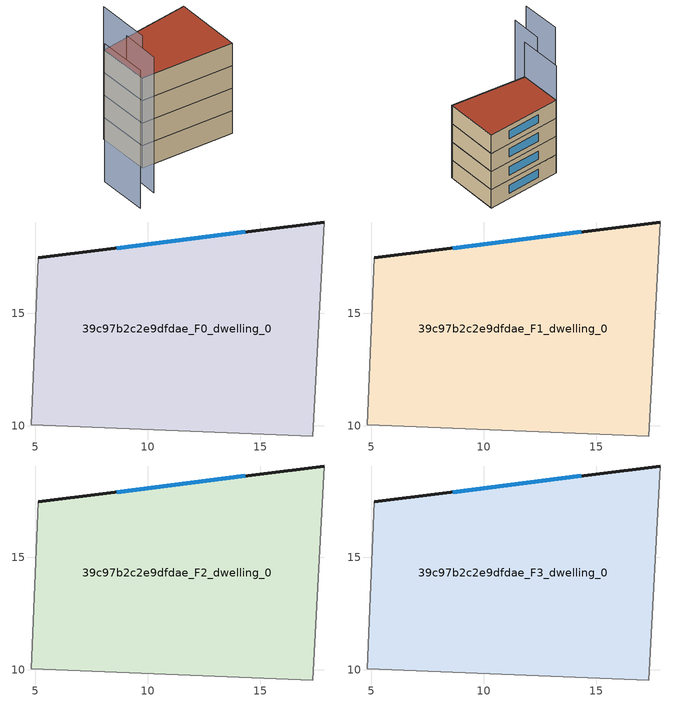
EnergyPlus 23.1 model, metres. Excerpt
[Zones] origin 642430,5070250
39c97b2c2e9dfdae_F0_dwelling_0
 floor ground (EU_floor_Construction): 17.34,9.54 17.84,19.05 5.14,17.45 4.83,10.05 z0
 wall outside (EU_wall_Construction): 5.14,17.45 17.84,19.05 z0:3
 wall adiabatic (EU_wall_Construction): 17.84,19.05 17.34,9.54 4.83,10.05 5.14,17.45 z0:3
 window (EU_Window_Construction): 8.63,17.89 14.35,18.61 z0.83:2.17
39c97b2c2e9dfdae_F1_dwelling_0
 floor to 39c97b2c2e9dfdae_F0_dwelling_0 (EU_floor_Construction): 17.34,9.54 17.84,19.05 5.13,17.45 4.83,10.05 z3
 wall outside (EU_wall_Construction): 5.14,17.45 17.84,19.05 z3:6
 wall adiabatic (EU_wall_Construction): 17.84,19.05 17.34,9.54 4.83,10.05 5.14,17.45 z3:6
 window (EU_Window_Construction): 8.63,17.89 14.35,18.61 z3.83:5.17
39c97b2c2e9dfdae_F2_dwelling_0
 floor to 39c97b2c2e9dfdae_F1_dwelling_0 (EU_floor_Construction): 17.34,9.54 17.84,19.05 5.13,17.45 4.83,10.05 z6
 wall outside (EU_wall_Construction): 5.14,17.45 17.84,19.05 z6:9
 wall adiabatic (EU_wall_Construction): 17.84,19.05 17.34,9.54 4.83,10.05 5.14,17.45 z6:9
 window (EU_Window_Construction): 8.63,17.89 14.35,18.61 z6.83:8.17
39c97b2c2e9dfdae_F3_dwelling_0
 floor to 39c97b2c2e9dfdae_F2_dwelling_0 (EU_floor_Construction): 17.34,9.54 17.84,19.05 5.13,17.45 4.83,10.05 z9
 wall outside (EU_wall_Construction): 5.14,17.45 17.84,19.05 z9:12
 wall adiabatic (EU_wall_Construction): 17.84,19.05 17.34,9.54 4.83,10.05 5.14,17.45 z9:12
 window (EU_Window_Construction): 8.63,17.89 14.35,18.61 z9.83:11.17
 roof outside (EU_roof_Construction): 17.84,19.05 17.34,9.54 4.83,10.05 5.14,17.45 z12
shading: 2.71,5.22 3.06,10.6 z0:18.1; -0.24,10.46 -0.48,3.65 z0:18.4; 5.13,17.45 4.83,10.05 z0:17.7
[Building]
EU S2 Campaign: North Axis=0; Terrain=City; Solar Distribution=FullExterior
[Site:Location]
Lyon-Bron: Latitude=45.75; Longitude=5; Time Zone=1; Elevation=198
[SizingPeriod:WeatherFileDays]
AnnualSizingPeriod: Begin Month=1; Begin Day of Month=1; End Month=12; End Day of Month=31; Day of Week for Start Day=Monday; Use Weather File Daylight Saving Period=No; Use Weather File Rain and Snow Indicators=No
[MATERIAL]
EU_InternalMass_Material: Roughness=MediumRough; Thickness=0.1; Conductivity=1; Density=1800; Specific Heat=900; Thermal Absorptance=0.9; Solar Absorptance=0.7; Visible Absorptance=0.7
[MATERIAL:NOMASS] Roughness=MediumRough; Thermal Absorptance=0.9; Solar Absorptance=0.7; Visible Absorptance=0.7
Name | Thermal Resistance
EU_wall_NoMass | 0.87146
EU_roof_NoMass | 0.842276
EU_floor_NoMass | 0.496999
[WINDOWMATERIAL:SIMPLEGLAZINGSYSTEM]
EU_Window_SimpleGlazing: UFactor=2.2525; Solar Heat Gain Coefficient=0.76; Visible Transmittance=0.76
[CONSTRUCTION]
EU_wall_Construction: EU_wall_NoMass
EU_roof_Construction: EU_roof_NoMass
EU_floor_Construction: EU_floor_NoMass
EU_InternalMass_Construction: EU_InternalMass_Material
EU_Window_Construction: EU_Window_SimpleGlazing
[ZONE] Type=1; Multiplier=1; Ceiling Height=autocalculate; Floor Area=autocalculate; Part of Total Floor Area=Yes
Name | Volume
39c97b2c2e9dfdae_F0_dwelling_0 | 319.203
39c97b2c2e9dfdae_F1_dwelling_0; 39c97b2c2e9dfdae_F2_dwelling_0 | 319.204
39c97b2c2e9dfdae_F3_dwelling_0 | 638.408
[INTERNALMASS] Construction=EU_InternalMass_Construction; Surface Area=106.401
Name | Zone or ZoneList
39c97b2c2e9dfdae_F0_dwelling_0_EU_InternalMass | 39c97b2c2e9dfdae_F0_dwelling_0
39c97b2c2e9dfdae_F1_dwelling_0_EU_InternalMass | 39c97b2c2e9dfdae_F1_dwelling_0
39c97b2c2e9dfdae_F2_dwelling_0_EU_InternalMass | 39c97b2c2e9dfdae_F2_dwelling_0
39c97b2c2e9dfdae_F3_dwelling_0_EU_InternalMass | 39c97b2c2e9dfdae_F3_dwelling_0
[OTHEREQUIPMENT] Fuel Type=Electricity; Design Level Calculation Method=Watts/Area; Power per Zone Floor Area=1; Fraction Latent=0; Fraction Radiant=0; Fraction Lost=0; Carbon Dioxide Generation Rate=0; EndUse Subcategory=EU_Step8_InternalGains
Name | Zone or ZoneList or Space or SpaceList | Schedule
EU_Step8_InternalGain_39c97b2c2e9dfdae_F0_dwelling_0_f000 | 39c97b2c2e9dfdae_F0_dwelling_0 | EU_Step8_GainSchedule_39c97b2c2e9dfdae_F0_dwelling_0_f000
EU_Step8_InternalGain_39c97b2c2e9dfdae_F1_dwelling_0_f000 | 39c97b2c2e9dfdae_F1_dwelling_0 | EU_Step8_GainSchedule_39c97b2c2e9dfdae_F1_dwelling_0_f000
EU_Step8_InternalGain_39c97b2c2e9dfdae_F2_dwelling_0_f000 | 39c97b2c2e9dfdae_F2_dwelling_0 | EU_Step8_GainSchedule_39c97b2c2e9dfdae_F2_dwelling_0_f000
EU_Step8_InternalGain_39c97b2c2e9dfdae_F3_dwelling_0_f000 | 39c97b2c2e9dfdae_F3_dwelling_0 | EU_Step8_GainSchedule_39c97b2c2e9dfdae_F3_dwelling_0_f000
[ZONEVENTILATION:DESIGNFLOWRATE] Schedule=EU_AlwaysOn; Design Flow Rate Calculation Method=AirChanges/Hour; Air Changes per Hour=0.425; Ventilation Type=Natural; Fan Pressure Rise=0; Fan Total Efficiency=1; Constant Term Coefficient=1; Temperature Term Coefficient=0; Velocity Term Coefficient=0; Velocity Squared Term Coefficient=0; Minimum Indoor Temperature=-100; Maximum Indoor Temperature=100; Delta Temperature=-100; Minimum Outdoor Temperature=-100; Maximum Outdoor Temperature=100; Maximum Wind Speed=40
Name | Zone or ZoneList or Space or SpaceList
EU_ConstantAir_39c97b2c2e9dfdae_F0_dwelling_0 | 39c97b2c2e9dfdae_F0_dwelling_0
EU_ConstantAir_39c97b2c2e9dfdae_F1_dwelling_0 | 39c97b2c2e9dfdae_F1_dwelling_0
EU_ConstantAir_39c97b2c2e9dfdae_F2_dwelling_0 | 39c97b2c2e9dfdae_F2_dwelling_0
EU_ConstantAir_39c97b2c2e9dfdae_F3_dwelling_0 | 39c97b2c2e9dfdae_F3_dwelling_0
[HVACTEMPLATE:THERMOSTAT] Constant Heating Setpoint=20; Constant Cooling Setpoint=50
EU_HeatOnly_39c97b2c2e9dfdae_F0_dwelling_0; EU_HeatOnly_39c97b2c2e9dfdae_F1_dwelling_0; EU_HeatOnly_39c97b2c2e9dfdae_F2_dwelling_0; EU_HeatOnly_39c97b2c2e9dfdae_F3_dwelling_0
[HVACTEMPLATE:ZONE:IDEALLOADSAIRSYSTEM] System Availability Schedule=EU_AlwaysOn; Maximum Heating Supply Air Temperature=50; Minimum Cooling Supply Air Temperature=13; Maximum Heating Supply Air Humidity Ratio=0.0156; Minimum Cooling Supply Air Humidity Ratio=0.0077; Heating Limit=NoLimit; Cooling Limit=NoLimit; Heating Availability Schedule=EU_AlwaysOn; Cooling Availability Schedule=EU_CoolingOff; Dehumidification Control Type=ConstantSensibleHeatRatio; Cooling Sensible Heat Ratio=0.7; Dehumidification Setpoint=60; Humidification Control Type=None; Humidification Setpoint=30; Outdoor Air Method=None; Outdoor Air Flow Rate per Person=0.00944; Outdoor Air Flow Rate per Zone Floor Area=0; Outdoor Air Flow Rate per Zone=0; Demand Controlled Ventilation Type=None; Outdoor Air Economizer Type=NoEconomizer; Heat Recovery Type=None; Sensible Heat Recovery Effectiveness=0.7; Latent Heat Recovery Effectiveness=0.65
Name | Template Thermostat
39c97b2c2e9dfdae_F0_dwelling_0 | EU_HeatOnly_39c97b2c2e9dfdae_F0_dwelling_0
39c97b2c2e9dfdae_F1_dwelling_0 | EU_HeatOnly_39c97b2c2e9dfdae_F1_dwelling_0
39c97b2c2e9dfdae_F2_dwelling_0 | EU_HeatOnly_39c97b2c2e9dfdae_F2_dwelling_0
39c97b2c2e9dfdae_F3_dwelling_0 | EU_HeatOnly_39c97b2c2e9dfdae_F3_dwelling_0
[SIZING:ZONE] Zone Cooling Design Supply Air Temperature Input Method=SupplyAirTemperature; Zone Cooling Design Supply Air Temperature=13; Zone Heating Design Supply Air Temperature Input Method=SupplyAirTemperature; Zone Heating Design Supply Air Temperature=50; Zone Cooling Design Supply Air Humidity Ratio=0.008; Zone Heating Design Supply Air Humidity Ratio=0.008; Cooling Design Air Flow Method=DesignDay; Cooling Design Air Flow Rate=0; Cooling Minimum Air Flow per Zone Floor Area=0.000762; Cooling Minimum Air Flow=0; Cooling Minimum Air Flow Fraction=0.2; Heating Design Air Flow Method=DesignDay; Heating Design Air Flow Rate=0; Heating Maximum Air Flow per Zone Floor Area=0.002032; Heating Maximum Air Flow=0.141576; Heating Maximum Air Flow Fraction=0.3; Account for Dedicated Outdoor Air System=No; Dedicated Outdoor Air System Control Strategy=NeutralSupplyAir; Dedicated Outdoor Air Low Setpoint Temperature for Design=autosize; Dedicated Outdoor Air High Setpoint Temperature for Design=autosize; Zone Load Sizing Method=Sensible Load Only No Latent Load; Zone Latent Cooling Design Supply Air Humidity Ratio Input Method=HumidityRatioDifference; Zone Cooling Design Supply Air Humidity Ratio Difference=0.005; Zone Latent Heating Design Supply Air Humidity Ratio Input Method=HumidityRatioDifference; Zone Humidification Design Supply Air Humidity Ratio Difference=0.005
39c97b2c2e9dfdae_F0_dwelling_0; 39c97b2c2e9dfdae_F1_dwelling_0; 39c97b2c2e9dfdae_F2_dwelling_0; 39c97b2c2e9dfdae_F3_dwelling_0
[SCHEDULE:CONSTANT]
Name | Hourly Value
EU_AlwaysOn | 1
EU_CoolingOff | 0
[SCHEDULE:FILE] Column Number=1; Rows to Skip at Top=0; Number of Hours of Data=8760; Column Separator=Comma; Interpolate to Timestep=No; Minutes per Item=60; Adjust Schedule for Daylight Savings=Yes
Name | File
EU_Step8_GainSchedule_39c97b2c2e9dfdae_F0_dwelling_0_f000 | ../../schedules/39c97b2c2e9dfdae/39c97b2c2e9dfdae_F0_dwelling_0_f000_gain.csv
EU_Step8_GainSchedule_39c97b2c2e9dfdae_F1_dwelling_0_f000 | ../../schedules/39c97b2c2e9dfdae/39c97b2c2e9dfdae_F1_dwelling_0_f000_gain.csv
EU_Step8_GainSchedule_39c97b2c2e9dfdae_F2_dwelling_0_f000 | ../../schedules/39c97b2c2e9dfdae/39c97b2c2e9dfdae_F2_dwelling_0_f000_gain.csv
EU_Step8_GainSchedule_39c97b2c2e9dfdae_F3_dwelling_0_f000 | ../../schedules/39c97b2c2e9dfdae/39c97b2c2e9dfdae_F3_dwelling_0_f000_gain.csv
